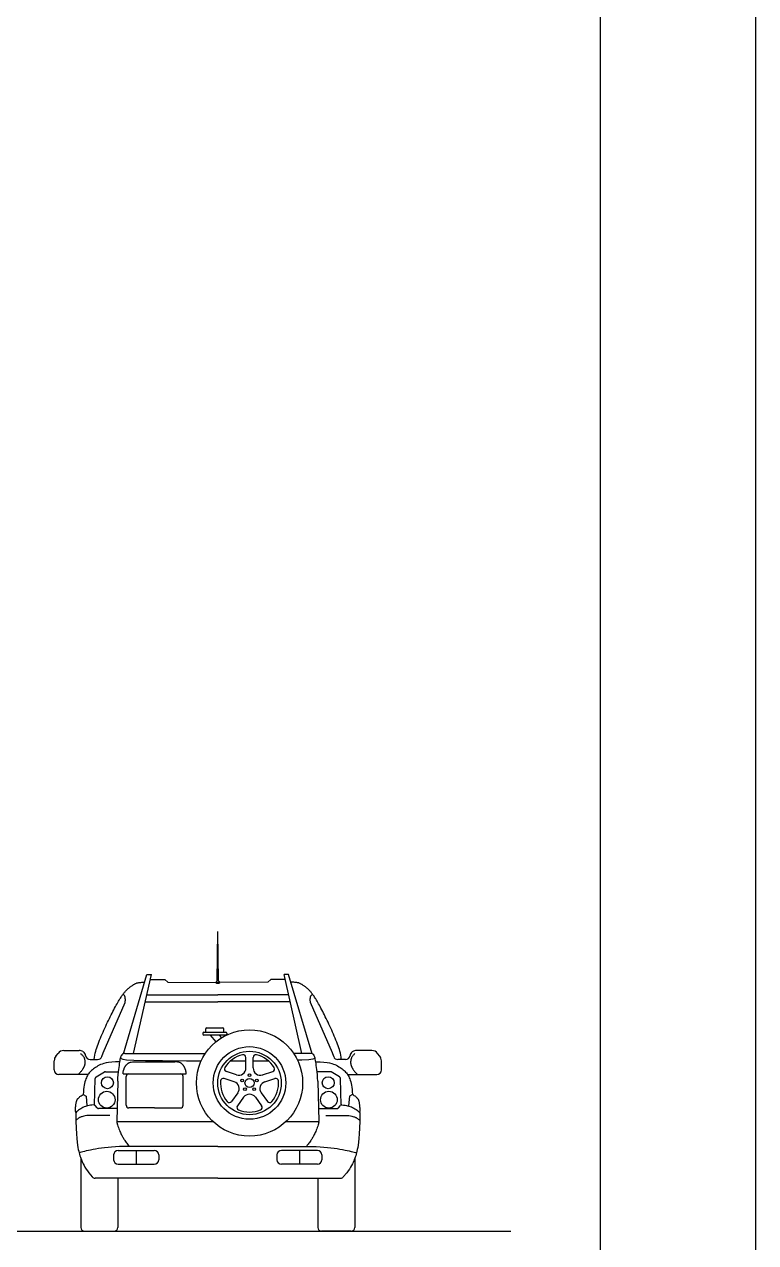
# Model space of a CAD drawing. Header units: inches. Extents: x -370 to 18, y -197 to 199.
# Drawn here: x -56.12 to -46.72, y 15.47 to 31.13 of the extents above; entities that cross this region are included whole.
import ezdxf

# ---------------------------------------------------------------- set-up
doc = ezdxf.new("R2010")
doc.units = ezdxf.units.IN
doc.header["$MEASUREMENT"] = 0
doc.layers.add('artefactos', color=1, linetype='Continuous')
doc.layers.add('MUEBLES', color=7, linetype='Continuous')

# ---------------------------------------------------------------- blocks, each defined once
blk = doc.blocks.new('a3')
at = {"color": 1}
for p, q in [((170.1257, 151.7031), (170.1303, 152.0198)), ((170.1349, 151.7031), (170.1303, 152.0198)), ((169.5228, 151.2351), (169.6748, 151.7442)), ((169.5891, 151.2369), (169.7046, 151.7442)), ((169.6748, 151.7442), (169.7046, 151.7442)), ((169.6974, 151.7126), (169.7888, 151.7126)), ((169.7888, 151.7126), (169.8094, 151.6943)), ((169.8094, 151.6943), (170.1303, 151.6932)), ((170.117, 151.6933), (170.1191, 151.6978)), ((170.1191, 151.6978), (170.1257, 151.7031)), ((170.4512, 151.6943), (170.1303, 151.6932)), ((170.1414, 151.6978), (170.1349, 151.7031)), ((170.1436, 151.6933), (170.1414, 151.6978)), ((170.4718, 151.7126), (170.4512, 151.6943)), ((170.5631, 151.7126), (170.4718, 151.7126)), ((170.6715, 151.2369), (170.5559, 151.7442)), ((170.5857, 151.7442), (170.5559, 151.7442)), ((170.7378, 151.2351), (170.5857, 151.7442)), ((169.6751, 151.6144), (170.1303, 151.6141)), ((170.5855, 151.6144), (170.1303, 151.6141)), ((169.3926, 151.2399), (169.5337, 151.564)), ((169.6647, 151.5688), (170.1303, 151.5688)), ((170.5959, 151.5688), (170.1303, 151.5688)), ((170.868, 151.2399), (170.7269, 151.564)), ((170.0335, 151.3671), (170.0335, 151.3606)), ((170.0394, 151.373), (170.182, 151.373)), ((170.182, 151.3547), (170.0394, 151.3547)), ((170.0523, 151.373), (170.0523, 151.3957)), ((170.0581, 151.4016), (170.1632, 151.4016)), ((170.0815, 151.3547), (170.1179, 151.3114)), ((170.1399, 151.3547), (170.1544, 151.3374)), ((170.169, 151.373), (170.169, 151.3957)), ((170.1878, 151.3671), (170.1878, 151.3606)), ((169.0885, 151.2191), (169.1028, 151.2374)), ((169.1396, 151.2553), (169.2385, 151.2553)), ((169.2628, 151.2485), (169.2662, 151.2464)), ((169.3092, 151.1977), (169.3576, 151.1977)), ((169.3853, 151.2177), (169.3926, 151.2399)), ((169.5018, 151.1905), (169.5034, 151.199)), ((169.5034, 151.199), (169.505, 151.2066)), ((169.505, 151.2066), (169.5069, 151.2137)), ((169.5069, 151.2137), (169.5097, 151.2214)), ((169.5317, 151.2369), (170.0503, 151.2369)), ((170.3108, 151.1435), (170.3108, 151.2114)), ((170.3575, 151.1435), (170.3575, 151.2114)), ((170.7289, 151.2369), (170.6181, 151.2369)), ((170.7536, 151.2137), (170.7509, 151.2214)), ((170.7555, 151.2066), (170.7536, 151.2137)), ((170.7572, 151.199), (170.7555, 151.2066)), ((170.7587, 151.1905), (170.7572, 151.199)), ((170.8753, 151.2177), (170.868, 151.2399)), ((170.9514, 151.1977), (170.903, 151.1977)), ((170.9977, 151.2485), (170.9943, 151.2464)), ((171.1209, 151.2553), (171.022, 151.2553)), ((171.1721, 151.2191), (171.1577, 151.2374)), ((169.0786, 151.1305), (169.0786, 151.1903)), ((169.4073, 151.1195), (169.4918, 151.1177)), ((169.4918, 151.1177), (169.4936, 151.1335)), ((169.4936, 151.1335), (169.4953, 151.1475)), ((169.4953, 151.1475), (169.4971, 151.16)), ((169.4971, 151.16), (169.4988, 151.1712)), ((169.4988, 151.1712), (169.5003, 151.1813)), ((169.5003, 151.1813), (169.5018, 151.1905)), ((169.5221, 151.1181), (169.5226, 151.1212)), ((169.5226, 151.1212), (169.5231, 151.124)), ((169.5231, 151.124), (169.5238, 151.1266)), ((169.5238, 151.1266), (169.5245, 151.1291)), ((169.5245, 151.1291), (169.5253, 151.1315)), ((169.5253, 151.1315), (169.5262, 151.134)), ((169.5262, 151.134), (169.5271, 151.1365)), ((169.5271, 151.1365), (169.5281, 151.1391)), ((169.5281, 151.1391), (169.5291, 151.1416)), ((169.5291, 151.1416), (169.5301, 151.1441)), ((169.5301, 151.1441), (169.5312, 151.1465)), ((169.5312, 151.1465), (169.5323, 151.1487)), ((169.5323, 151.1487), (169.5335, 151.1509)), ((169.5335, 151.1509), (169.5346, 151.1528)), ((169.5346, 151.1528), (169.5358, 151.1547)), ((169.5358, 151.1547), (169.5369, 151.1563)), ((169.5369, 151.1563), (169.5381, 151.1579)), ((169.5381, 151.1579), (169.5393, 151.1594)), ((169.5393, 151.1594), (169.5405, 151.1608)), ((169.5405, 151.1608), (169.5417, 151.1621)), ((169.5417, 151.1621), (169.543, 151.1635)), ((169.543, 151.1635), (169.5442, 151.1648)), ((169.5442, 151.1648), (169.5455, 151.1661)), ((169.5455, 151.1661), (169.5468, 151.1674)), ((169.5468, 151.1674), (169.5481, 151.1688)), ((169.5481, 151.1688), (169.5495, 151.1701)), ((169.5495, 151.1701), (169.551, 151.1713)), ((169.551, 151.1713), (169.5526, 151.1726)), ((169.5526, 151.1726), (169.5542, 151.1739)), ((169.5542, 151.1739), (169.556, 151.1751)), ((169.556, 151.1751), (169.5581, 151.1764)), ((169.5581, 151.1764), (169.5608, 151.1776)), ((169.5608, 151.1776), (169.5641, 151.1787)), ((169.5641, 151.1787), (169.5685, 151.1799)), ((169.5685, 151.1799), (169.574, 151.181)), ((169.574, 151.181), (169.581, 151.182)), ((169.581, 151.182), (169.5941, 151.1835)), ((169.5941, 151.1835), (169.8542, 151.1835)), ((169.8673, 151.182), (169.8542, 151.1835)), ((169.8742, 151.181), (169.8673, 151.182)), ((169.8798, 151.1799), (169.8742, 151.181)), ((169.8841, 151.1787), (169.8798, 151.1799)), ((169.8875, 151.1776), (169.8841, 151.1787)), ((169.8902, 151.1764), (169.8875, 151.1776)), ((169.8923, 151.1751), (169.8902, 151.1764)), ((169.8941, 151.1739), (169.8923, 151.1751)), ((169.8957, 151.1726), (169.8941, 151.1739)), ((169.8973, 151.1713), (169.8957, 151.1726)), ((169.8987, 151.1701), (169.8973, 151.1713)), ((169.9001, 151.1688), (169.8987, 151.1701)), ((169.9015, 151.1674), (169.9001, 151.1688)), ((169.9028, 151.1661), (169.9015, 151.1674)), ((169.9041, 151.1648), (169.9028, 151.1661)), ((169.9053, 151.1635), (169.9041, 151.1648)), ((169.9065, 151.1621), (169.9053, 151.1635)), ((169.9077, 151.1608), (169.9065, 151.1621)), ((169.909, 151.1594), (169.9077, 151.1608)), ((169.9101, 151.1579), (169.909, 151.1594)), ((169.9113, 151.1563), (169.9101, 151.1579)), ((169.9125, 151.1547), (169.9113, 151.1563)), ((169.9137, 151.1528), (169.9125, 151.1547)), ((169.9148, 151.1509), (169.9137, 151.1528)), ((169.9159, 151.1487), (169.9148, 151.1509)), ((169.917, 151.1465), (169.9159, 151.1487)), ((169.9181, 151.1441), (169.917, 151.1465)), ((169.9192, 151.1416), (169.9181, 151.1441)), ((169.9202, 151.1391), (169.9192, 151.1416)), ((169.9212, 151.1365), (169.9202, 151.1391)), ((169.9221, 151.134), (169.9212, 151.1365)), ((169.923, 151.1315), (169.9221, 151.134)), ((169.9238, 151.1291), (169.923, 151.1315)), ((169.9245, 151.1266), (169.9238, 151.1291)), ((169.9251, 151.124), (169.9245, 151.1266)), ((169.9257, 151.1212), (169.9251, 151.124)), ((169.9262, 151.1181), (169.9257, 151.1212)), ((170.2497, 151.0991), (170.1852, 151.12)), ((170.4187, 151.0991), (170.4832, 151.12)), ((170.7602, 151.1813), (170.7587, 151.1905)), ((170.7618, 151.1712), (170.7602, 151.1813)), ((170.7635, 151.16), (170.7618, 151.1712)), ((170.7652, 151.1475), (170.7635, 151.16)), ((170.767, 151.1335), (170.7652, 151.1475)), ((170.7688, 151.1177), (170.767, 151.1335)), ((170.8533, 151.1195), (170.7688, 151.1177)), ((171.182, 151.1305), (171.182, 151.1903)), ((169.2958, 151.1013), (169.1077, 151.1013)), ((169.3379, 150.905), (169.3414, 151.0767)), ((169.3472, 151.0865), (169.4011, 151.1179)), ((169.4865, 151.0582), (169.481, 150.7986)), ((169.4865, 151.0582), (169.4882, 151.0803)), ((169.4882, 151.0803), (169.49, 151.1001)), ((169.49, 151.1001), (169.4918, 151.1177)), ((169.5213, 151.106), (169.5215, 151.1106)), ((169.5213, 151.106), (169.9269, 151.106)), ((169.5215, 151.1106), (169.5217, 151.1146)), ((169.5217, 151.1146), (169.5221, 151.1181)), ((169.5407, 150.9044), (169.5407, 151.0885)), ((169.9075, 150.9044), (169.9075, 151.0885)), ((169.9265, 151.1146), (169.9262, 151.1181)), ((169.9268, 151.1106), (169.9265, 151.1146)), ((169.9269, 151.106), (169.9268, 151.1106)), ((170.2353, 151.0546), (170.1707, 151.0756)), ((170.4331, 151.0546), (170.4977, 151.0756)), ((170.7706, 151.1001), (170.7688, 151.1177)), ((170.7723, 151.0803), (170.7706, 151.1001)), ((170.774, 151.0582), (170.7723, 151.0803)), ((170.774, 151.0582), (170.7796, 150.7986)), ((170.9134, 151.0865), (170.8594, 151.1179)), ((170.9227, 150.905), (170.9192, 151.0767)), ((170.9648, 151.1013), (171.1528, 151.1013)), ((169.2652, 150.9728), (169.2829, 150.9628)), ((169.2829, 150.9628), (169.2891, 150.8993)), ((170.2586, 150.9828), (170.2187, 150.9279)), ((170.4098, 150.9828), (170.4497, 150.9279)), ((170.9776, 150.9628), (170.9714, 150.8993)), ((170.9953, 150.9728), (170.9776, 150.9628)), ((169.2558, 150.8858), (169.2486, 150.8816)), ((169.2633, 150.8896), (169.2558, 150.8858)), ((169.271, 150.893), (169.2633, 150.8896)), ((169.2789, 150.8961), (169.271, 150.893)), ((169.287, 150.8987), (169.2789, 150.8961)), ((169.2953, 150.9009), (169.287, 150.8987)), ((169.3038, 150.9028), (169.2953, 150.9009)), ((169.3124, 150.9042), (169.3038, 150.9028)), ((169.321, 150.9053), (169.3124, 150.9042)), ((169.3321, 150.906), (169.321, 150.9053)), ((169.3539, 150.8871), (169.342, 150.9017)), ((169.7241, 150.8869), (169.5583, 150.8869)), ((169.7241, 150.8869), (169.89, 150.8869)), ((170.2964, 150.9553), (170.2565, 150.9004)), ((170.372, 150.9553), (170.4119, 150.9004)), ((170.9067, 150.8871), (170.9185, 150.9017)), ((170.9285, 150.906), (170.9395, 150.9053)), ((170.9395, 150.9053), (170.9482, 150.9042)), ((170.9482, 150.9042), (170.9568, 150.9028)), ((170.9568, 150.9028), (170.9652, 150.9009)), ((170.9652, 150.9009), (170.9735, 150.8987)), ((170.9735, 150.8987), (170.9817, 150.8961)), ((170.9817, 150.8961), (170.9896, 150.893)), ((170.9896, 150.893), (170.9973, 150.8896)), ((170.9973, 150.8896), (171.0047, 150.8858)), ((171.0047, 150.8858), (171.012, 150.8816)), ((169.2163, 150.8581), (169.2178, 150.8026)), ((169.2223, 150.8611), (169.2164, 150.855)), ((169.2285, 150.8668), (169.2223, 150.8611)), ((169.2349, 150.8721), (169.2285, 150.8668)), ((169.2416, 150.877), (169.2349, 150.8721)), ((169.2486, 150.8816), (169.2416, 150.877)), ((169.4363, 150.8383), (169.2885, 150.8383)), ((169.4793, 150.8828), (169.363, 150.8828)), ((170.7812, 150.8828), (170.8976, 150.8828)), ((170.8243, 150.8383), (170.9721, 150.8383)), ((171.012, 150.8816), (171.0189, 150.877)), ((171.0189, 150.877), (171.0256, 150.8721)), ((171.0256, 150.8721), (171.0321, 150.8668)), ((171.0321, 150.8668), (171.0383, 150.8611)), ((171.0383, 150.8611), (171.0442, 150.855)), ((171.0443, 150.8581), (171.0428, 150.8026)), ((169.2178, 150.8026), (169.2196, 150.7569)), ((169.2196, 150.7569), (169.2216, 150.7198)), ((169.481, 150.7986), (170.0998, 150.7986)), ((169.4817, 150.7924), (169.4852, 150.7784)), ((169.4852, 150.7784), (169.4879, 150.7692)), ((169.4879, 150.7692), (169.4909, 150.7604)), ((169.4909, 150.7604), (169.494, 150.7519)), ((169.494, 150.7519), (169.4973, 150.7438)), ((169.4973, 150.7438), (169.5006, 150.7362)), ((169.5006, 150.7362), (169.5038, 150.7291)), ((169.5038, 150.7291), (169.5068, 150.7226)), ((170.5686, 150.7986), (170.7796, 150.7986)), ((170.7568, 150.7291), (170.7538, 150.7226)), ((170.76, 150.7362), (170.7568, 150.7291)), ((170.7633, 150.7438), (170.76, 150.7362)), ((170.7665, 150.7519), (170.7633, 150.7438)), ((170.7697, 150.7604), (170.7665, 150.7519)), ((170.7726, 150.7692), (170.7697, 150.7604)), ((170.7753, 150.7784), (170.7726, 150.7692)), ((170.7789, 150.7924), (170.7753, 150.7784)), ((171.041, 150.7569), (171.039, 150.7198)), ((171.0428, 150.8026), (171.041, 150.7569)), ((169.2216, 150.7198), (169.2237, 150.6899)), ((169.2237, 150.6899), (169.226, 150.6662)), ((169.226, 150.6662), (169.2284, 150.6474)), ((169.5068, 150.7226), (169.5097, 150.7166)), ((169.5097, 150.7166), (169.5126, 150.711)), ((169.5126, 150.711), (169.5154, 150.7057)), ((169.5154, 150.7057), (169.5181, 150.7007)), ((169.5181, 150.7007), (169.5209, 150.6958)), ((169.5209, 150.6958), (169.5237, 150.6911)), ((169.5237, 150.6911), (169.5265, 150.6863)), ((169.5265, 150.6863), (169.5295, 150.6814)), ((169.5295, 150.6814), (169.5327, 150.6764)), ((169.5327, 150.6764), (169.5362, 150.6711)), ((169.5362, 150.6711), (169.54, 150.6655)), ((169.54, 150.6655), (169.5443, 150.6597)), ((169.5443, 150.6597), (169.5492, 150.6534)), ((169.5492, 150.6534), (169.5547, 150.6466)), ((170.7114, 150.6534), (170.7058, 150.6466)), ((170.7162, 150.6597), (170.7114, 150.6534)), ((170.7205, 150.6655), (170.7162, 150.6597)), ((170.7244, 150.6711), (170.7205, 150.6655)), ((170.7279, 150.6764), (170.7244, 150.6711)), ((170.731, 150.6814), (170.7279, 150.6764)), ((170.734, 150.6863), (170.731, 150.6814)), ((170.7369, 150.6911), (170.734, 150.6863)), ((170.7397, 150.6958), (170.7369, 150.6911)), ((170.7425, 150.7007), (170.7397, 150.6958)), ((170.7452, 150.7057), (170.7425, 150.7007)), ((170.748, 150.711), (170.7452, 150.7057)), ((170.7508, 150.7166), (170.748, 150.711)), ((170.7538, 150.7226), (170.7508, 150.7166)), ((171.0345, 150.6662), (171.0321, 150.6474)), ((171.0368, 150.6899), (171.0345, 150.6662)), ((171.039, 150.7198), (171.0368, 150.6899)), ((169.2284, 150.6474), (169.2309, 150.6323)), ((169.2309, 150.6323), (169.2334, 150.6196)), ((169.2334, 150.6196), (169.2359, 150.6083)), ((169.2359, 150.6083), (169.2384, 150.5981)), ((169.2384, 150.5981), (169.241, 150.5886)), ((169.241, 150.5886), (169.2437, 150.5797)), ((169.2437, 150.5797), (169.2466, 150.5712)), ((169.2466, 150.5712), (169.2497, 150.5628)), ((169.4606, 150.5847), (169.4606, 150.5536)), ((169.4898, 150.6139), (169.721, 150.6139)), ((170.1303, 150.6393), (169.4977, 150.6393)), ((169.5547, 150.6466), (169.561, 150.6393)), ((169.6054, 150.6139), (169.6054, 150.5244)), ((169.7502, 150.5847), (169.7502, 150.5536)), ((170.1303, 150.6393), (170.7629, 150.6393)), ((170.5103, 150.5847), (170.5103, 150.5536)), ((170.7708, 150.6139), (170.5395, 150.6139)), ((170.6552, 150.6139), (170.6552, 150.5244)), ((170.7058, 150.6466), (170.6996, 150.6393)), ((170.8, 150.5847), (170.8, 150.5536)), ((171.0139, 150.5712), (171.0109, 150.5628)), ((171.0168, 150.5797), (171.0139, 150.5712)), ((171.0195, 150.5886), (171.0168, 150.5797)), ((171.0221, 150.5981), (171.0195, 150.5886)), ((171.0247, 150.6083), (171.0221, 150.5981)), ((171.0272, 150.6196), (171.0247, 150.6083)), ((171.0297, 150.6323), (171.0272, 150.6196)), ((171.0321, 150.6474), (171.0297, 150.6323)), ((169.2497, 150.5628), (169.2497, 150.1184)), ((169.2497, 150.5628), (169.253, 150.5544)), ((169.253, 150.5544), (169.2566, 150.5456)), ((169.2566, 150.5456), (169.2606, 150.5364)), ((169.2606, 150.5364), (169.265, 150.5266)), ((169.265, 150.5266), (169.2702, 150.5163)), ((169.2702, 150.5163), (169.2762, 150.5055)), ((169.2762, 150.5055), (169.2832, 150.4941)), ((169.2832, 150.4941), (169.2914, 150.4822)), ((169.4898, 150.5244), (169.721, 150.5244)), ((170.7708, 150.5244), (170.5395, 150.5244)), ((170.9774, 150.4941), (170.9692, 150.4822)), ((170.9844, 150.5055), (170.9774, 150.4941)), ((170.9904, 150.5163), (170.9844, 150.5055)), ((170.9955, 150.5266), (170.9904, 150.5163)), ((171, 150.5364), (170.9955, 150.5266)), ((171.0039, 150.5456), (171, 150.5364)), ((171.0075, 150.5544), (171.0039, 150.5456)), ((171.0109, 150.5628), (171.0075, 150.5544)), ((171.0109, 150.5628), (171.0109, 150.1184)), ((169.2914, 150.4822), (169.301, 150.4697)), ((169.301, 150.4697), (169.3232, 150.4437)), ((170.1303, 150.4355), (169.341, 150.4355)), ((169.4874, 150.4355), (169.4874, 150.1184)), ((170.1303, 150.4355), (170.9196, 150.4355)), ((170.7731, 150.4355), (170.7731, 150.1184)), ((170.9596, 150.4697), (170.9374, 150.4437)), ((170.9692, 150.4822), (170.9596, 150.4697)), ((169.273, 150.095), (169.4641, 150.095)), ((170.9875, 150.095), (170.7965, 150.095))]:
    blk.add_line(p, q, dxfattribs=at)
for points in [[(169.3363, 151.1977), (169.3377, 151.2122), (169.3398, 151.2256), (169.3423, 151.2383), (169.3452, 151.2504), (169.3486, 151.262), (169.3524, 151.2735), (169.3565, 151.285), (169.3609, 151.2968), (169.3657, 151.3089), (169.3706, 151.3214), (169.3758, 151.3342), (169.3812, 151.3471), (169.3867, 151.3602), (169.3923, 151.3733), (169.3981, 151.3864), (169.4039, 151.3994), (169.4097, 151.4122), (169.4156, 151.4247), (169.4215, 151.4371), (169.4273, 151.4492), (169.4332, 151.4611), (169.439, 151.4728), (169.4447, 151.4843), (169.4504, 151.4955), (169.456, 151.5065), (169.4614, 151.5172), (169.4668, 151.5276), (169.4721, 151.5376), (169.4771, 151.5471), (169.4821, 151.5562), (169.4869, 151.5647), (169.4914, 151.5727), (169.4958, 151.5801), (169.5, 151.5868), (169.504, 151.5931), (169.5078, 151.5988), (169.5115, 151.6042), (169.515, 151.6091), (169.5184, 151.6137), (169.5216, 151.6181), (169.5248, 151.6221), (169.5278, 151.626), (169.5308, 151.6297), (169.5337, 151.6332), (169.5365, 151.6365), (169.5394, 151.6397), (169.5422, 151.6427), (169.5451, 151.6457), (169.5481, 151.6486), (169.5511, 151.6514), (169.5541, 151.6541), (169.5572, 151.6568), (169.5604, 151.6594), (169.5636, 151.662), (169.5669, 151.6645), (169.5703, 151.667), (169.5737, 151.6695), (169.5772, 151.672), (169.5807, 151.6744), (169.5841, 151.6767), (169.5876, 151.6789), (169.591, 151.6809), (169.5943, 151.6828), (169.5976, 151.6846), (169.6007, 151.6861), (169.6038, 151.6874), (169.607, 151.6886), (169.6102, 151.6896), (169.6137, 151.6905), (169.6174, 151.6913), (169.6214, 151.6921), (169.6259, 151.6927), (169.6308, 151.6933), (169.636, 151.6938), (169.6413, 151.6943), (169.6463, 151.6947), (169.651, 151.695), (169.655, 151.6953), (169.6582, 151.6955), (169.6603, 151.6956)], [(170.9243, 151.1977), (170.9228, 151.2122), (170.9208, 151.2256), (170.9183, 151.2383), (170.9153, 151.2504), (170.9119, 151.262), (170.9082, 151.2735), (170.9041, 151.285), (170.8996, 151.2968), (170.8949, 151.3089), (170.8899, 151.3214), (170.8848, 151.3342), (170.8794, 151.3471), (170.8739, 151.3602), (170.8682, 151.3733), (170.8625, 151.3864), (170.8567, 151.3994), (170.8508, 151.4122), (170.845, 151.4247), (170.8391, 151.4371), (170.8332, 151.4492), (170.8274, 151.4611), (170.8216, 151.4728), (170.8159, 151.4843), (170.8102, 151.4955), (170.8046, 151.5065), (170.7991, 151.5172), (170.7937, 151.5276), (170.7885, 151.5376), (170.7834, 151.5471), (170.7785, 151.5562), (170.7737, 151.5647), (170.7691, 151.5727), (170.7648, 151.5801), (170.7606, 151.5868), (170.7566, 151.5931), (170.7527, 151.5988), (170.7491, 151.6042), (170.7456, 151.6091), (170.7422, 151.6137), (170.7389, 151.6181), (170.7358, 151.6221), (170.7328, 151.626), (170.7298, 151.6297), (170.7269, 151.6332), (170.724, 151.6365), (170.7212, 151.6397), (170.7183, 151.6427), (170.7154, 151.6457), (170.7125, 151.6486), (170.7095, 151.6514), (170.7064, 151.6541), (170.7033, 151.6568), (170.7002, 151.6594), (170.6969, 151.662), (170.6936, 151.6645), (170.6903, 151.667), (170.6869, 151.6695), (170.6834, 151.672), (170.6799, 151.6744), (170.6764, 151.6767), (170.673, 151.6789), (170.6695, 151.6809), (170.6662, 151.6828), (170.663, 151.6846), (170.6598, 151.6861), (170.6567, 151.6874), (170.6536, 151.6886), (170.6503, 151.6896), (170.6469, 151.6905), (170.6432, 151.6913), (170.6391, 151.6921), (170.6347, 151.6927), (170.6297, 151.6933), (170.6245, 151.6938), (170.6193, 151.6943), (170.6142, 151.6947), (170.6096, 151.695), (170.6055, 151.6953), (170.6023, 151.6955), (170.6002, 151.6956)], [(169.5337, 151.564), (169.5344, 151.568), (169.535, 151.5715), (169.5354, 151.5746), (169.5357, 151.5774), (169.5358, 151.5799), (169.5359, 151.5822), (169.5358, 151.5844), (169.5357, 151.5865), (169.5356, 151.5886), (169.5354, 151.5907), (169.5352, 151.5927), (169.5349, 151.5947), (169.5346, 151.5966), (169.5342, 151.5985), (169.5338, 151.6003), (169.5333, 151.6021), (169.5327, 151.6037), (169.532, 151.6054), (169.5311, 151.6071), (169.5299, 151.6089), (169.5285, 151.6109), (169.5267, 151.6131), (169.5245, 151.6155), (169.5219, 151.6184)], [(170.7269, 151.564), (170.7262, 151.568), (170.7256, 151.5715), (170.7252, 151.5746), (170.7249, 151.5774), (170.7247, 151.5799), (170.7247, 151.5822), (170.7247, 151.5844), (170.7248, 151.5865), (170.725, 151.5886), (170.7251, 151.5907), (170.7254, 151.5927), (170.7256, 151.5947), (170.726, 151.5966), (170.7263, 151.5985), (170.7268, 151.6003), (170.7273, 151.6021), (170.7279, 151.6037), (170.7286, 151.6054), (170.7295, 151.6071), (170.7306, 151.6089), (170.732, 151.6109), (170.7338, 151.6131), (170.736, 151.6155), (170.7387, 151.6184)], [(169.2482, 151.2355), (169.2528, 151.2319), (169.2567, 151.2286), (169.2599, 151.2253), (169.2627, 151.2222), (169.265, 151.2192), (169.2669, 151.2161), (169.2685, 151.2131), (169.2699, 151.21), (169.2712, 151.2069), (169.2723, 151.2037), (169.2732, 151.2005), (169.2741, 151.1973), (169.2748, 151.1942), (169.2753, 151.1911), (169.2757, 151.1881), (169.276, 151.1853), (169.2762, 151.1826), (169.2763, 151.18), (169.2763, 151.1775), (169.2761, 151.1752), (169.2759, 151.1729), (169.2756, 151.1707), (169.2751, 151.1685), (169.2747, 151.1664), (169.2741, 151.1643), (169.2735, 151.1622), (169.2728, 151.1601), (169.2721, 151.1579), (169.2713, 151.1558), (169.2704, 151.1537), (169.2695, 151.1515), (169.2685, 151.1493), (169.2675, 151.1471), (169.2664, 151.1448), (169.2652, 151.1425), (169.264, 151.1402), (169.2626, 151.1377), (169.2611, 151.1353), (169.2595, 151.1327), (169.2577, 151.1301), (169.2558, 151.1274), (169.2537, 151.1246), (169.2512, 151.1216), (169.2484, 151.1183), (169.2451, 151.1147), (169.2413, 151.1107), (169.2369, 151.1063), (169.2318, 151.1013)], [(169.5057, 151.2092), (169.5087, 151.2038), (169.5192, 151.1995), (169.5441, 151.1962), (169.5904, 151.1936), (169.6652, 151.1918), (169.7754, 151.1906), (169.9281, 151.1899), (170.0239, 151.1898)], [(170.7549, 151.2092), (170.7518, 151.2038), (170.7413, 151.1995), (170.7165, 151.1962), (170.6702, 151.1936), (170.643, 151.1929)], [(171.0123, 151.2355), (171.0078, 151.2319), (171.0039, 151.2286), (171.0006, 151.2253), (170.9979, 151.2222), (170.9956, 151.2192), (170.9936, 151.2161), (170.992, 151.2131), (170.9906, 151.21), (170.9894, 151.2069), (170.9883, 151.2037), (170.9873, 151.2005), (170.9865, 151.1973), (170.9858, 151.1942), (170.9852, 151.1911), (170.9848, 151.1881), (170.9845, 151.1853), (170.9843, 151.1826), (170.9843, 151.18), (170.9843, 151.1775), (170.9844, 151.1752), (170.9847, 151.1729), (170.985, 151.1707), (170.9854, 151.1685), (170.9859, 151.1664), (170.9864, 151.1643), (170.9871, 151.1622), (170.9877, 151.1601), (170.9885, 151.1579), (170.9893, 151.1558), (170.9901, 151.1537), (170.9911, 151.1515), (170.992, 151.1493), (170.9931, 151.1471), (170.9942, 151.1448), (170.9953, 151.1425), (170.9966, 151.1402), (170.998, 151.1377), (170.9994, 151.1353), (171.0011, 151.1327), (171.0028, 151.1301), (171.0047, 151.1274), (171.0069, 151.1246), (171.0094, 151.1216), (171.0122, 151.1183), (171.0155, 151.1147), (171.0193, 151.1107), (171.0237, 151.1063), (171.0288, 151.1013)], [(169.5007, 151.1832), (169.472, 151.1823), (169.4481, 151.1807), (169.4281, 151.1785), (169.4117, 151.1758), (169.398, 151.1725), (169.3866, 151.1689), (169.3768, 151.1649), (169.368, 151.1607), (169.3597, 151.1563), (169.3519, 151.1517), (169.3444, 151.147), (169.3374, 151.1422), (169.3307, 151.1373), (169.3245, 151.1323), (169.3187, 151.1272), (169.3133, 151.1222), (169.3083, 151.1171), (169.3038, 151.112), (169.2995, 151.1066), (169.2955, 151.1009), (169.2918, 151.0948), (169.2883, 151.0883), (169.2849, 151.0811), (169.2817, 151.0732), (169.2786, 151.0644), (169.2756, 151.0548), (169.2728, 151.0442), (169.2704, 151.0325), (169.2683, 151.0196), (169.2667, 151.0054), (169.2657, 150.9898), (169.2652, 150.9728)], [(170.2135, 151.1897), (170.3108, 151.1896)], [(170.3575, 151.1895), (170.4552, 151.1894)], [(170.7599, 151.1832), (170.7885, 151.1823), (170.8125, 151.1807), (170.8324, 151.1785), (170.8489, 151.1758), (170.8625, 151.1725), (170.874, 151.1689), (170.8838, 151.1649), (170.8925, 151.1607), (170.9008, 151.1563), (170.9087, 151.1517), (170.9162, 151.147), (170.9232, 151.1422), (170.9298, 151.1373), (170.9361, 151.1323), (170.9419, 151.1272), (170.9472, 151.1222), (170.9522, 151.1171), (170.9568, 151.112), (170.9611, 151.1066), (170.965, 151.1009), (170.9687, 151.0948), (170.9723, 151.0883), (170.9756, 151.0811), (170.9788, 151.0732), (170.982, 151.0644), (170.985, 151.0548), (170.9877, 151.0442), (170.9902, 151.0325), (170.9922, 151.0196), (170.9938, 151.0054), (170.9949, 150.9898), (170.9953, 150.9728)], [(169.2163, 150.8581), (169.216, 150.8681), (169.2159, 150.8769), (169.216, 150.8846), (169.2162, 150.8914), (169.2166, 150.8973), (169.217, 150.9025), (169.2176, 150.9071), (169.2181, 150.9113), (169.2187, 150.9151), (169.2193, 150.9187), (169.2199, 150.922), (169.2206, 150.925), (169.2212, 150.9278), (169.222, 150.9304), (169.2228, 150.9328), (169.2236, 150.935), (169.2245, 150.9371), (169.2255, 150.939), (169.2266, 150.9409), (169.2278, 150.9427), (169.2291, 150.9445), (169.2305, 150.9463), (169.2321, 150.9481), (169.2338, 150.95), (169.2356, 150.9521), (169.2378, 150.9542), (169.2405, 150.9566), (169.2437, 150.9592), (169.2476, 150.9621), (169.2524, 150.9653), (169.2583, 150.9688), (169.2652, 150.9728)], [(171.0443, 150.8581), (171.0446, 150.8681), (171.0447, 150.8769), (171.0446, 150.8846), (171.0444, 150.8914), (171.044, 150.8973), (171.0435, 150.9025), (171.043, 150.9071), (171.0424, 150.9113), (171.0418, 150.9151), (171.0413, 150.9187), (171.0406, 150.922), (171.04, 150.925), (171.0393, 150.9278), (171.0386, 150.9304), (171.0378, 150.9328), (171.037, 150.935), (171.0361, 150.9371), (171.0351, 150.939), (171.034, 150.9409), (171.0328, 150.9427), (171.0315, 150.9445), (171.0301, 150.9463), (171.0285, 150.9481), (171.0268, 150.95), (171.0249, 150.9521), (171.0227, 150.9542), (171.0201, 150.9566), (171.0169, 150.9592), (171.0129, 150.9621), (171.0081, 150.9653), (171.0023, 150.9688), (170.9953, 150.9728)], [(169.2885, 150.8383), (169.2778, 150.836), (169.269, 150.8339), (169.2617, 150.832), (169.2559, 150.8303), (169.2511, 150.8287), (169.2472, 150.8272), (169.2439, 150.8257), (169.241, 150.8242), (169.2382, 150.8226), (169.2355, 150.8209), (169.2328, 150.8191), (169.2301, 150.8172), (169.2273, 150.8152), (169.2243, 150.813), (169.2211, 150.8107), (169.2176, 150.8082)], [(170.9721, 150.8383), (170.9827, 150.836), (170.9916, 150.8339), (170.9988, 150.832), (171.0047, 150.8303), (171.0095, 150.8287), (171.0134, 150.8272), (171.0167, 150.8257), (171.0196, 150.8242), (171.0224, 150.8226), (171.025, 150.8209), (171.0277, 150.8191), (171.0304, 150.8172), (171.0332, 150.8152), (171.0362, 150.813), (171.0394, 150.8107), (171.0429, 150.8082)], [(169.4977, 150.6393), (169.472, 150.6371), (169.4477, 150.6348), (169.4246, 150.6325), (169.4027, 150.6301), (169.3821, 150.6276), (169.3628, 150.625), (169.3447, 150.6222), (169.3278, 150.6193), (169.3122, 150.6162), (169.2978, 150.6131), (169.2847, 150.61), (169.2728, 150.607), (169.2623, 150.6042), (169.253, 150.6017), (169.2451, 150.5996), (169.2384, 150.5981)], [(170.7629, 150.6393), (170.7885, 150.6371), (170.8129, 150.6348), (170.836, 150.6325), (170.8578, 150.6301), (170.8784, 150.6276), (170.8978, 150.625), (170.9159, 150.6222), (170.9328, 150.6193), (170.9484, 150.6162), (170.9628, 150.6131), (170.9759, 150.61), (170.9877, 150.607), (170.9983, 150.6042), (171.0075, 150.6017), (171.0155, 150.5996), (171.0221, 150.5981)]]:
    blk.add_lwpolyline(points, dxfattribs=at)
for centre, radius in [((170.3342, 151.0471), 0.3415), ((170.3342, 151.0471), 0.2335), ((170.3342, 151.0471), 0.2043), ((169.4205, 151.0486), 0.0384), ((170.287, 151.0624), 0.00896), ((170.3342, 151.0471), 0.0292), ((170.3342, 151.0967), 0.00896), ((170.3814, 151.0624), 0.00896), ((170.8401, 151.0486), 0.0384), ((169.4159, 150.9396), 0.0537), ((170.305, 151.0069), 0.00896), ((170.3634, 151.0069), 0.00896), ((170.8446, 150.9396), 0.0537)]:
    blk.add_circle(centre, radius, dxfattribs=at)
for centre, radius, start, end in [((170.1293, 151.7041), 0.0164, 221.54901, 273.51814), ((170.1311, 151.7118), 0.0184, 229.53788, 267.44275), ((170.1295, 151.7118), 0.0184, 272.55725, 310.46212), ((170.1313, 151.7041), 0.0164, 266.48186, 318.45099), ((170.0394, 151.3671), 0.00584, 90, 180), ((170.0394, 151.3606), 0.00584, 180, 270), ((170.0581, 151.3957), 0.00584, 90, 180), ((170.1632, 151.3957), 0.00584, 0, 90), ((170.182, 151.3671), 0.00584, 0, 90), ((170.182, 151.3606), 0.00584, 270, 0), ((169.1253, 151.1903), 0.0467, 141.94526, 180), ((169.1396, 151.2086), 0.0467, 90, 141.94526), ((169.2385, 151.2086), 0.0467, 58.63074, 90), ((169.2511, 151.2215), 0.0292, 5.28283, 58.63074), ((169.3092, 151.2269), 0.0292, 185.28283, 270), ((169.3576, 151.2269), 0.0292, 270, 341.72155), ((169.5317, 151.2135), 0.0234, 90, 160.28609), ((170.3342, 151.0471), 0.1868, 103.96796, 148.03204), ((170.2933, 151.2114), 0.0175, 0, 103.96796), ((170.3751, 151.2114), 0.0175, 76.03204, 180), ((170.3342, 151.0471), 0.1868, 31.96796, 76.03204), ((170.7289, 151.2135), 0.0234, 19.71391, 90), ((170.903, 151.2269), 0.0292, 198.27845, 270), ((170.9514, 151.2269), 0.0292, 270, 354.71717), ((171.0095, 151.2215), 0.0292, 121.36926, 174.71717), ((171.022, 151.2086), 0.0467, 90, 121.36926), ((171.1209, 151.2086), 0.0467, 38.05474, 90), ((171.1353, 151.1903), 0.0467, 0, 38.05474), ((169.1077, 151.1305), 0.0292, 180, 270), ((169.407, 151.1078), 0.0117, 88.82052, 120.17101), ((170.1906, 151.1367), 0.0175, 148.03204, 252), ((170.2641, 151.1435), 0.0467, 252, 0), ((170.4043, 151.1435), 0.0467, 180, 288), ((170.4778, 151.1367), 0.0175, 288, 31.96796), ((170.8535, 151.1078), 0.0117, 59.82899, 91.17948), ((171.1528, 151.1305), 0.0292, 270, 0), ((169.353, 151.0764), 0.0117, 120.17101, 178.84597), ((169.5583, 151.0885), 0.0175, 90, 180), ((169.89, 151.0885), 0.0175, 0, 90), ((170.3342, 151.0471), 0.1868, 175.96796, 220.03204), ((170.1653, 151.059), 0.0175, 72, 175.96796), ((170.2208, 151.0102), 0.0467, 324, 72), ((170.4476, 151.0102), 0.0467, 108, 216), ((170.3342, 151.0471), 0.1868, 319.96796, 4.03204), ((170.5031, 151.059), 0.0175, 4.03204, 108), ((170.9075, 151.0764), 0.0117, 1.15403, 59.82899), ((170.3342, 150.9279), 0.0467, 36, 144), ((169.3329, 150.8944), 0.0117, 39.01411, 94.07338), ((169.363, 150.8944), 0.0117, 219.01411, 270), ((169.5583, 150.9044), 0.0175, 180, 270), ((169.89, 150.9044), 0.0175, 270, 0), ((170.2046, 150.9382), 0.0175, 220.03204, 324), ((170.2707, 150.8901), 0.0175, 144, 247.96796), ((170.3977, 150.8901), 0.0175, 292.03204, 36), ((170.4638, 150.9382), 0.0175, 216, 319.96796), ((170.8976, 150.8944), 0.0117, 270, 320.98589), ((170.9276, 150.8944), 0.0117, 85.92662, 140.98589), ((170.3342, 151.0471), 0.1868, 247.96796, 292.03204), ((169.5043, 150.7981), 0.0234, 178.78011, 194.10582), ((170.7562, 150.7981), 0.0234, 345.89418, 1.21989), ((169.4898, 150.5847), 0.0292, 90, 180), ((169.721, 150.5847), 0.0292, 0, 90), ((170.5395, 150.5847), 0.0292, 90, 180), ((170.7708, 150.5847), 0.0292, 0, 90), ((169.4898, 150.5536), 0.0292, 180, 270), ((169.721, 150.5536), 0.0292, 270, 0), ((170.5395, 150.5536), 0.0292, 180, 270), ((170.7708, 150.5536), 0.0292, 270, 0), ((169.341, 150.4588), 0.0234, 220.46679, 270), ((170.9196, 150.4588), 0.0234, 270, 319.53321), ((169.273, 150.1184), 0.0234, 180, 270), ((169.4641, 150.1184), 0.0234, 270, 0), ((170.7965, 150.1184), 0.0234, 180, 270), ((170.9875, 150.1184), 0.0234, 270, 0)]:
    blk.add_arc(centre, radius, start, end, dxfattribs=at)

msp = doc.modelspace()

# ---------------------------------------------------------------- linework, layer by layer
at = {"color": 6}
msp.add_line((-77.93114, 15.61606), (-49.86359, 15.61606), dxfattribs=at)
at = {"layer": 'MUEBLES', "color": 1}
msp.add_lwpolyline([(-46.71618, 49.4653), (-46.71618, 7.4153), (-106.11618, 7.4153), (-106.11618, 49.4653)], close=True, dxfattribs=at)
at = {"layer": 'MUEBLES', "color": 6}
msp.add_lwpolyline([(-48.71618, 48.4653), (-48.71618, 8.4153), (-104.11618, 8.4153), (-104.11618, 48.4653)], close=True, dxfattribs=at)

# ---------------------------------------------------------------- block references
at = {"layer": 'artefactos', "xscale": 2, "yscale": 2, "zscale": 2}
msp.add_blockref('a3', (-393.89347, -284.57397), dxfattribs=at)

doc.saveas('drawing.dxf')
